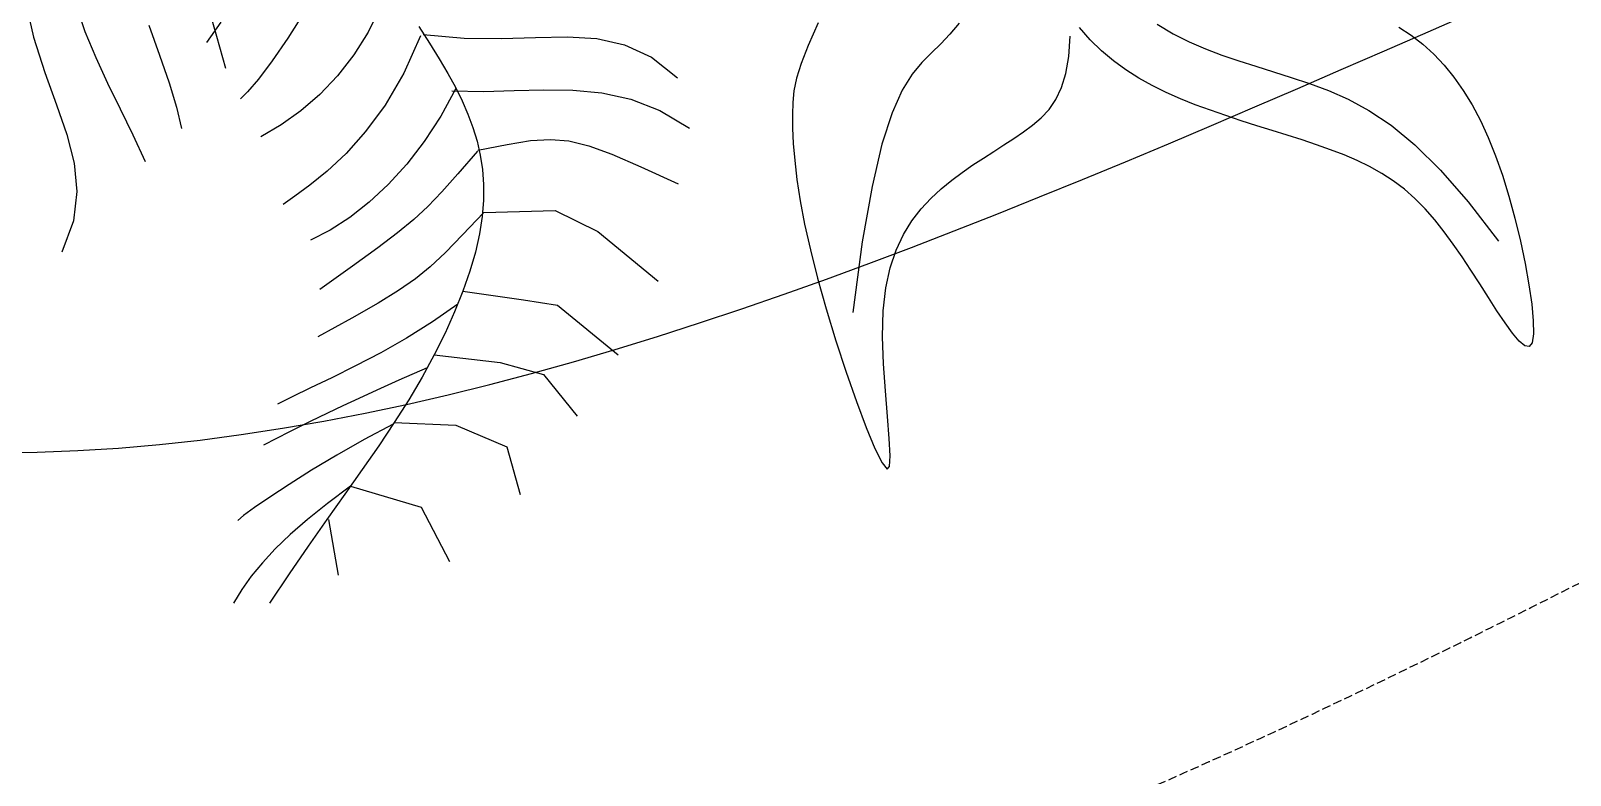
# Model space of a CAD drawing. Header units: millimetres. Extents: x -1030105 to 906887, y -616134 to 1220667.
# Drawn here: x -82588 to -80361, y 565796 to 566874 of the extents above; entities that cross this region are included whole.
import ezdxf

# ---------------------------------------------------------------- set-up
doc = ezdxf.new("R2010")
doc.units = ezdxf.units.MM
doc.header["$MEASUREMENT"] = 0
doc.linetypes.add('DASH', pattern=[0.35, 0.25, -0.1])
doc.layers.add('A-Furniture', color=143, linetype='Continuous')
doc.layers.add('A-Tree', color=98, linetype='Continuous')

# ---------------------------------------------------------------- blocks, each defined once
blk = doc.blocks.new('FUR')
at = {"layer": 'A-Furniture'}
blk.add_spline([(-31578, 44171), (-34212.5, 44182), (-38173, 42979.5), (-41005.5, 44157), (-44339.5, 43505.5), (-44385, 40251.5), (-39977, 38315.5), (-37604, 38562.5), (-37278.5, 37464.5), (-37614, 35077.5), (-36805, 33746), (-35038.5, 33292), (-32532, 34308), (-31859, 35622.5), (-32163, 37146), (-32097, 38244), (-31184.5, 38733), (-29176, 40284), (-28904, 42530), (-31578, 44171)], degree=3, dxfattribs=at)
at = {"layer": 'A-Furniture', "color": 8, "linetype": 'DASH', "ltscale": 50}
blk.add_spline([(-44239.5, 42893.5), (-44281, 41580), (-43432, 39689.5), (-41629.5, 38989.5), (-39482.5, 38787.5), (-38474, 38957.5), (-37599, 38759.2), (-37070.5, 37986.5), (-37170, 36801), (-37191, 35851.5), (-36985, 34734), (-35908, 33893), (-33947.5, 34070), (-32422.5, 34894.5), (-32016.5, 35671), (-32310.5, 36548.5), (-32898.5, 38050), (-32763, 38697), (-31262.5, 38956), (-30085, 39475), (-29081.5, 41312), (-29625.5, 42641), (-31333, 43562), (-34098, 43486.5), (-35926.5, 42641), (-38359, 42082), (-40656, 43471.5), (-41778.5, 44008.5), (-42894.5, 43986), (-44123.5, 43268.5), (-44239.5, 42893.5)], degree=3, dxfattribs=at)
blk = doc.blocks.new('CAY8')
at = {"color": 0, "linetype": 'ByBlock'}
for p, q in [((-682.6, -10.61), (-689.29, -30.75)), ((-689.29, -30.75), (-693.87, -49.46)), ((-662.04, -27.79), (-665.11, -41.96)), ((-665.11, -41.96), (-667.3, -56.32)), ((-693.87, -49.46), (-697.34, -66.76)), ((-667.3, -56.32), (-668.91, -70.85)), ((-635.21, -56.32), (-638.52, -72.42)), ((-697.34, -66.76), (-700.75, -82.7)), ((-668.91, -70.85), (-670.26, -85.57)), ((-604.71, -65.9), (-608.3, -79.16)), ((-638.52, -72.42), (-641.67, -87.11)), ((-602.63, -74.09), (-614.32, -79.27)), ((-608.3, -79.16), (-612.78, -95.67)), ((-700.75, -82.7), (-705.12, -97.3)), ((-670.26, -85.57), (-671.65, -100.46)), ((-641.67, -87.11), (-644.9, -99.97)), ((-562.9, -91.84), (-577.32, -99.12)), ((-705.12, -97.3), (-711.47, -110.59)), ((-671.65, -100.46), (-673.37, -115.52)), ((-644.9, -99.97), (-648.45, -110.56)), ((-577.32, -99.12), (-590.31, -104.97)), ((-711.47, -110.59), (-720.85, -122.6)), ((-601.25, -109.31), (-609.5, -112.08)), ((-590.31, -104.97), (-601.25, -109.31)), ((-528.04, -110.09), (-540.17, -117.87)), ((-609.5, -112.08), (-614.45, -113.22)), ((-540.17, -117.87), (-552.67, -124.14)), ((-720.85, -122.6), (-734.27, -133.37)), ((-552.67, -124.14), (-565.41, -128.97)), ((-590.95, -134.64), (-603.44, -135.61)), ((-578.22, -132.45), (-590.95, -134.64)), ((-565.41, -128.97), (-578.22, -132.45)), ((-518.08, -133.54), (-535.49, -145.58)), ((-516.51, -133.56), (-499.43, -146.16)), ((-516.32, -128.93), (-516.05, -139.2)), ((-603.44, -135.61), (-615.53, -135.44)), ((-516.05, -139.2), (-515.95, -148.64)), ((-535.49, -145.58), (-552.17, -154.63)), ((-515.95, -148.64), (-516.07, -157.38)), ((-499.43, -146.16), (-483.05, -156.28)), ((-552.17, -154.63), (-567.88, -161.14)), ((-516.07, -157.38), (-516.43, -165.55)), ((-483.05, -156.28), (-467.67, -164.94)), ((-582.39, -165.56), (-595.46, -168.34)), ((-567.88, -161.14), (-582.39, -165.56)), ((-516.53, -166.19), (-530.6, -174.41)), ((-518.93, -166.15), (-505.1, -174.85)), ((-516.43, -165.55), (-517.09, -173.29)), ((-467.67, -164.94), (-453.57, -173.1)), ((-616.4, -170.77), (-623.79, -171.32)), ((-606.88, -169.92), (-616.4, -170.77)), ((-595.46, -168.34), (-606.88, -169.92)), ((-530.6, -174.41), (-544.61, -181.18)), ((-517.09, -173.29), (-518.08, -180.74)), ((-453.57, -173.1), (-441.03, -181.77)), ((-544.61, -181.18), (-558.45, -186.55)), ((-518.08, -180.74), (-519.44, -188.01)), ((-505.1, -174.85), (-491.4, -182.66)), ((-491.4, -182.66), (-478.04, -190.22)), ((-441.03, -181.77), (-430.36, -191.92)), ((-572, -190.58), (-585.17, -193.31)), ((-558.45, -186.55), (-572, -190.58)), ((-519.44, -188.01), (-521.24, -195.15)), ((-478.04, -190.22), (-465.24, -198.15)), ((-609.92, -195.13), (-621.28, -194.33)), ((-597.85, -194.81), (-609.92, -195.13)), ((-585.17, -193.31), (-597.85, -194.81)), ((-521.24, -195.15), (-523.54, -202.18)), ((-465.24, -198.15), (-453.21, -207.07)), ((-430.36, -191.92), (-421.83, -204.55)), ((-538.45, -204.46), (-550.24, -208.09)), ((-523.78, -199.71), (-538.45, -204.46)), ((-523.54, -202.18), (-526.41, -209.14)), ((-523.3, -199.37), (-508.81, -204.6)), ((-508.81, -204.6), (-497.48, -209.17)), ((-421.83, -204.55), (-415.73, -220.65)), ((-580.78, -214.42), (-593.51, -215.76)), ((-570.16, -212.85), (-580.78, -214.42)), ((-560.4, -210.81), (-570.16, -212.85)), ((-550.24, -208.09), (-560.4, -210.81)), ((-526.41, -209.14), (-529.92, -216.05)), ((-497.48, -209.17), (-488.38, -213.89)), ((-488.38, -213.89), (-480.59, -219.55)), ((-453.21, -207.07), (-442.17, -217.61)), ((-609.59, -217.08), (-630.27, -218.6)), ((-593.51, -215.76), (-609.59, -217.08)), ((-529.92, -216.05), (-534.14, -222.93)), ((-480.59, -219.55), (-473.16, -226.95)), ((-442.17, -217.61), (-432.32, -230.41)), ((-537.29, -228.34), (-552.66, -232.65)), ((-539.11, -229.81), (-544.93, -236.73)), ((-534.14, -222.93), (-539.11, -229.81)), ((-537.29, -228.34), (-505.18, -246.6)), ((-473.16, -226.95), (-465.16, -236.9)), ((-575.41, -238.1), (-585.27, -239.49)), ((-564.96, -235.86), (-575.41, -238.1)), ((-552.66, -232.65), (-564.96, -235.86)), ((-544.93, -236.73), (-551.63, -243.69)), ((-465.16, -236.9), (-455.67, -250.19)), ((-432.32, -230.41), (-423.88, -246.08)), ((-338.91, -233.97), (-349.38, -241.24)), ((-623.81, -239.83), (-643.8, -239.08)), ((-608.23, -240.22), (-623.81, -239.83)), ((-595.8, -240.15), (-608.23, -240.22)), ((-585.27, -239.49), (-595.8, -240.15)), ((-551.63, -243.69), (-559.18, -250.67)), ((-349.38, -241.24), (-357.32, -247.31)), ((-559.18, -250.67), (-567.56, -257.64)), ((-505.18, -246.6), (-492, -267.18)), ((-455.67, -250.19), (-443.75, -267.61)), ((-363.28, -252.57), (-367.82, -257.44)), ((-357.32, -247.31), (-363.28, -252.57)), ((-671.17, -258.63), (-679.52, -257.99)), ((-660.73, -259.64), (-671.17, -258.63)), ((-648.54, -260.81), (-660.73, -259.64)), ((-634.94, -261.94), (-648.54, -260.81)), ((-620.28, -262.83), (-634.94, -261.94)), ((-573.32, -261.99), (-589.13, -263.05)), ((-567.56, -257.64), (-576.73, -264.56)), ((-567.56, -257.64), (-543, -277.63)), ((-367.82, -257.44), (-371.5, -262.31)), ((-604.9, -263.27), (-620.28, -262.83)), ((-589.13, -263.05), (-604.9, -263.27)), ((-576.73, -264.56), (-586.63, -271.4)), ((-492, -267.18), (-478.51, -305.29)), ((-374.87, -267.58), (-378.39, -273.6)), ((-371.5, -262.31), (-374.87, -267.58)), ((-681.64, -273.52), (-696.66, -272.35)), ((-669.77, -274.46), (-681.64, -273.52)), ((-659.96, -275.31), (-669.77, -274.46)), ((-651.13, -276.16), (-659.96, -275.31)), ((-642.17, -277.14), (-651.13, -276.16)), ((-632.01, -278.34), (-642.17, -277.14)), ((-586.63, -271.4), (-597.24, -278.13)), ((-543, -277.63), (-529.39, -289.03)), ((-378.39, -273.6), (-382.14, -280.52)), ((-296.92, -277.45), (-303.69, -279.08)), ((-290.36, -275.88), (-296.92, -277.45)), ((-283.73, -274.04), (-290.36, -275.88)), ((-276.85, -271.73), (-283.73, -274.04)), ((-619.55, -279.9), (-632.01, -278.34)), ((-608.51, -284.71), (-620.41, -291.11)), ((-603.71, -281.9), (-619.55, -279.9)), ((-597.24, -278.13), (-608.51, -284.71)), ((-597.24, -278.13), (-570.05, -299.05)), ((-382.14, -280.52), (-386.07, -288.44)), ((-311.16, -281.62), (-319.87, -286.05)), ((-303.69, -279.08), (-311.16, -281.62)), ((-620.41, -291.11), (-632.89, -297.31)), ((-529.39, -289.03), (-515.91, -327.14)), ((-386.07, -288.44), (-390.15, -297.46)), ((-330.36, -293.36), (-343.17, -304.53)), ((-319.87, -286.05), (-330.36, -293.36)), ((-724.32, -298.22), (-728.2, -298.8)), ((-717.37, -297.59), (-724.32, -298.22)), ((-707.77, -297), (-717.37, -297.59)), ((-695.9, -296.54), (-707.77, -297)), ((-682.17, -296.29), (-695.9, -296.54)), ((-666.99, -296.35), (-682.17, -296.29)), ((-650.74, -296.81), (-666.99, -296.35)), ((-633.82, -297.75), (-650.74, -296.81)), ((-632.89, -297.31), (-645.96, -303.41)), ((-632.89, -297.31), (-606.49, -314.88)), ((-570.05, -299.05), (-554.22, -315.94)), ((-390.15, -297.46), (-394.37, -307.68)), ((-659.6, -309.51), (-673.82, -315.72)), ((-645.96, -303.41), (-659.6, -309.51)), ((-394.37, -307.68), (-398.67, -319.2)), ((-343.17, -304.53), (-358.86, -320.56)), ((-237.19, -315.66), (-231.25, -307.06)), ((-223.35, -314.03), (-224.84, -305.73)), ((-697.14, -317), (-708.83, -319.04)), ((-684, -315.23), (-697.14, -317)), ((-673.82, -315.72), (-688.6, -322.15)), ((-669.21, -313.71), (-684, -315.23)), ((-669.21, -313.71), (-643.67, -341.9)), ((-606.49, -314.88), (-589.61, -338.1)), ((-554.22, -315.94), (-550.34, -343.28)), ((-243.01, -322.39), (-237.19, -315.66)), ((-221.29, -321.95), (-223.35, -314.03)), ((-728.61, -324.01), (-737.08, -327)), ((-719.25, -321.37), (-728.61, -324.01)), ((-708.83, -319.04), (-719.25, -321.37)), ((-688.6, -322.15), (-703.95, -328.91)), ((-687.89, -322.57), (-698.37, -349.7)), ((-398.67, -319.2), (-403.04, -332.12)), ((-358.86, -320.56), (-377.97, -342.41)), ((-248.75, -327.49), (-243.01, -322.39)), ((-218.71, -329.54), (-221.29, -321.95)), ((-189.55, -325.03), (-185.07, -333.47)), ((-744.88, -330.34), (-752.18, -334.07)), ((-737.08, -327), (-744.88, -330.34)), ((-703.95, -328.91), (-719.85, -336.11)), ((-403.04, -332.12), (-407.44, -346.55)), ((-260.12, -333.77), (-254.44, -331.21)), ((-254.44, -331.21), (-248.75, -327.49)), ((-215.64, -336.84), (-218.71, -329.54)), ((-185.07, -333.47), (-180.16, -341.33)), ((-719.85, -336.11), (-736.31, -343.85)), ((-589.61, -338.1), (-596.6, -362.7)), ((-343.23, -343.59), (-336.03, -341.57)), ((-336.03, -341.57), (-328.96, -340.14)), ((-328.96, -340.14), (-322.02, -339.13)), ((-322.02, -339.13), (-315.24, -338.44)), ((-315.24, -338.44), (-308.59, -338)), ((-308.59, -338), (-302.09, -337.74)), ((-302.09, -337.74), (-295.73, -337.58)), ((-295.73, -337.58), (-289.5, -337.44)), ((-289.5, -337.44), (-283.4, -337.25)), ((-283.4, -337.25), (-277.43, -336.94)), ((-277.43, -336.94), (-271.58, -336.4)), ((-271.58, -336.4), (-265.83, -335.42)), ((-265.83, -335.42), (-260.12, -333.77)), ((-212.11, -343.91), (-215.64, -336.84)), ((-180.16, -341.33), (-174.88, -348.79)), ((-643.67, -341.9), (-645.6, -373.46)), ((-407.44, -346.55), (-411.81, -362.42)), ((-377.97, -342.41), (-401.03, -371.09)), ((-357.85, -350.15), (-350.51, -346.39)), ((-350.51, -346.39), (-343.23, -343.59)), ((-208.18, -350.78), (-212.11, -343.91)), ((-174.88, -348.79), (-169.26, -355.97)), ((-372.58, -361.3), (-365.22, -355.06)), ((-365.22, -355.06), (-357.85, -350.15)), ((-203.87, -357.52), (-208.18, -350.78)), ((-199.22, -364.15), (-203.87, -357.52)), ((-169.26, -355.97), (-163.38, -362.99)), ((-411.81, -362.42), (-416.01, -379.07)), ((-379.9, -369.07), (-372.58, -361.3)), ((-194.27, -370.73), (-199.22, -364.15)), ((-163.38, -362.99), (-157.27, -369.96)), ((-387.15, -378.56), (-379.9, -369.07)), ((-189.09, -377.25), (-194.27, -370.73)), ((-157.27, -369.96), (-150.98, -377.03)), ((-416.01, -379.07), (-419.86, -395.68)), ((-394.28, -389.77), (-387.15, -378.56)), ((-183.73, -383.71), (-189.09, -377.25)), ((-150.98, -377.03), (-144.57, -384.3)), ((-178.26, -390.1), (-183.73, -383.71)), ((-144.57, -384.3), (-138.09, -391.9)), ((-419.86, -395.68), (-423.19, -411.44)), ((-401.15, -402.03), (-394.28, -389.77)), ((-172.74, -396.41), (-178.26, -390.1)), ((-167.23, -402.64), (-172.74, -396.41)), ((-138.09, -391.9), (-131.59, -400.01)), ((-83.56, -390.83), (-80.35, -397.64)), ((-407.59, -414.47), (-401.15, -402.03)), ((-161.8, -408.79), (-167.23, -402.64)), ((-131.59, -400.01), (-125.2, -409.08)), ((-80.35, -397.64), (-77.63, -404.69)), ((-77.63, -404.69), (-75.42, -412.01)), ((-423.19, -411.44), (-425.81, -425.52)), ((-156.51, -414.84), (-161.8, -408.79)), ((-125.2, -409.08), (-119.06, -419.61)), ((-75.42, -412.01), (-73.75, -419.64)), ((-413.45, -426.24), (-407.59, -414.47)), ((-151.41, -420.8), (-156.51, -414.84)), ((-146.54, -426.71), (-151.41, -420.8)), ((-119.06, -419.61), (-113.29, -432.11)), ((-73.75, -419.64), (-72.62, -427.62)), ((-425.81, -425.52), (-427.56, -437.11)), ((-418.55, -436.49), (-413.45, -426.24)), ((-141.96, -432.62), (-146.54, -426.71)), ((-72.62, -427.62), (-72.05, -435.97)), ((-422.74, -444.36), (-418.55, -436.49)), ((-137.69, -438.58), (-141.96, -432.62)), ((-113.29, -432.11), (-108.04, -447.09)), ((-72.05, -435.97), (-72.02, -444.71)), ((-427.56, -437.11), (-428.26, -445.38)), ((-425.85, -448.99), (-422.74, -444.36)), ((-133.76, -444.64), (-137.69, -438.58)), ((-130.23, -450.85), (-133.76, -444.64)), ((-72.02, -444.71), (-72.55, -453.86)), ((-428.26, -445.38), (-427.73, -449.52)), ((-427.73, -449.52), (-425.85, -448.99)), ((-127.12, -457.26), (-130.23, -450.85)), ((-108.04, -447.09), (-103.44, -465.05)), ((-124.47, -463.93), (-127.12, -457.26)), ((-72.55, -453.86), (-73.63, -463.42)), ((-122.31, -470.87), (-124.47, -463.93)), ((-103.44, -465.05), (-99.61, -486.5)), ((-73.63, -463.42), (-75.25, -473.44)), ((-120.59, -478.1), (-122.31, -470.87)), ((-75.25, -473.44), (-77.43, -483.91)), ((-119.26, -485.57), (-120.59, -478.1)), ((-77.43, -483.91), (-80.16, -494.87)), ((-118.26, -493.27), (-119.26, -485.57)), ((-99.61, -486.5), (-96.71, -511.95)), ((-117.54, -501.17), (-118.26, -493.27)), ((-80.16, -494.87), (-83.41, -506.26)), ((-117.04, -509.24), (-117.54, -501.17)), ((-83.41, -506.26), (-87.07, -517.74)), ((-116.7, -517.47), (-117.04, -509.24)), ((-116.46, -525.82), (-116.7, -517.47)), ((-87.07, -517.74), (-90.97, -528.91)), ((-116.27, -534.21), (-116.46, -525.82)), ((-90.97, -528.91), (-94.97, -539.36)), ((-116.05, -542.35), (-116.27, -534.21)), ((-94.97, -539.36), (-98.93, -548.68)), ((-115.69, -549.87), (-116.05, -542.35)), ((-115.13, -556.43), (-115.69, -549.87)), ((-98.93, -548.68), (-102.68, -556.47)), ((-114.26, -561.66), (-115.13, -556.43)), ((-113.01, -565.21), (-114.26, -561.66)), ((-106.09, -562.32), (-108.99, -565.83)), ((-102.68, -556.47), (-106.09, -562.32)), ((-111.28, -566.72), (-113.01, -565.21)), ((-108.99, -565.83), (-111.28, -566.72))]:
    blk.add_line(p, q, dxfattribs=at)
blk = doc.blocks.new('CÂY')
at = {"layer": 'A-Tree', "color": 8, "ltscale": 10, "xscale": 2.803183510899544, "yscale": 2.803183510899544, "zscale": 2.803183510899544, "rotation": 31.14823041759436}
blk.add_blockref('CAY8', (8218.8, 58826.3), dxfattribs=at)
blk = doc.blocks.new('BỐ TRÍ LAY OUT')
at = {"layer": 'A-Furniture', "color": 3}
for name, p in [('CÂY', (4286.8, 4469.3)), ('FUR', (48783.7, 18654.7))]:
    blk.add_blockref(name, p, dxfattribs=at)
blk = doc.blocks.new('KIẾN TRÚC')
h = blk.add_hatch(color=9)
h.dxf.hatch_style = 1
edge = h.paths.add_edge_path(flags=16)
edge.add_line((62282, 27412), (55232.8, 27412))
edge.add_arc((32545.5, 30716.7), 22926.7, 284.53695, 351.71258, ccw=False)
edge.add_line((38300.2, 8523.9), (13217.5, 8523.9))
edge.add_arc((23753.1, 24110.8), 18813.6, 227.76772, 235.9443, ccw=False)
edge.add_arc((7788.8, 12733.4), 4187, 236.059, 322.4361, ccw=False)
edge.add_arc((13873.6, 18503.3), 12505.3, 190.83274, 227.66057, ccw=False)
edge.add_arc((25477.5, 20792.2), 24332.7, 180.68322, 190.99113, ccw=False)
edge.add_arc((3282.9, 20557.2), 2137.1, 101.0808, 181.4794, ccw=False)
edge.add_line((2872.2, 22654.5), (4986.1, 23013.1))
edge.add_arc((28039.7, 24288.4), 23088.9, 153.20143, 183.1663, ccw=False)
edge.add_arc((10232.3, 40544.6), 6483.1, 182.84011, 244.39627, ccw=False)
edge.add_arc((-6425, 39970.9), 10185.3, 1.42081, 26.70696)
edge.add_arc((10590.6, 49414.3), 9292.7, 144.71332, 211.57549, ccw=False)
edge.add_arc((-12326.2, 64090.2), 17935.6, 328.73754, 356.18995)
edge.add_arc((16735.3, 62308.6), 11181, 84.12439, 176.97619, ccw=False)
edge.add_arc((20709, 99752.5), 26473.2, 263.86537, 288.48696)
edge.add_arc((35667.4, 54479.7), 21207.1, 73.35107, 108.03024, ccw=False)
edge.add_arc((44765.5, 84516.2), 10177.4, 252.72587, 285.71301)
edge.add_arc((49659, 68416), 6655.6, 49.49954, 108.73112, ccw=False)
edge.add_arc((48035, 66009.8), 9545.5, -2.32883, 51.46764, ccw=False)
edge.add_line((57572.7, 65622), (49483.5, 65623.9))
edge.add_line((49483.5, 65623.9), (62282, 65623.9))
edge.add_line((62282, 65623.9), (62282, 27412))
h.paths.add_polyline_path([(0, 77895.5), (64428.5, 77895.5), (64428.5, -0.6), (-1.8, 0.6)])

msp = doc.modelspace()

# ---------------------------------------------------------------- block references
at = {"color": 3}
for name, p in [('KIẾN TRÚC', (-106778.5, 495876.5)), ('BỐ TRÍ LAY OUT', (-93480.293, 504642.113))]:
    msp.add_blockref(name, p, dxfattribs=at)

doc.saveas('drawing.dxf')
